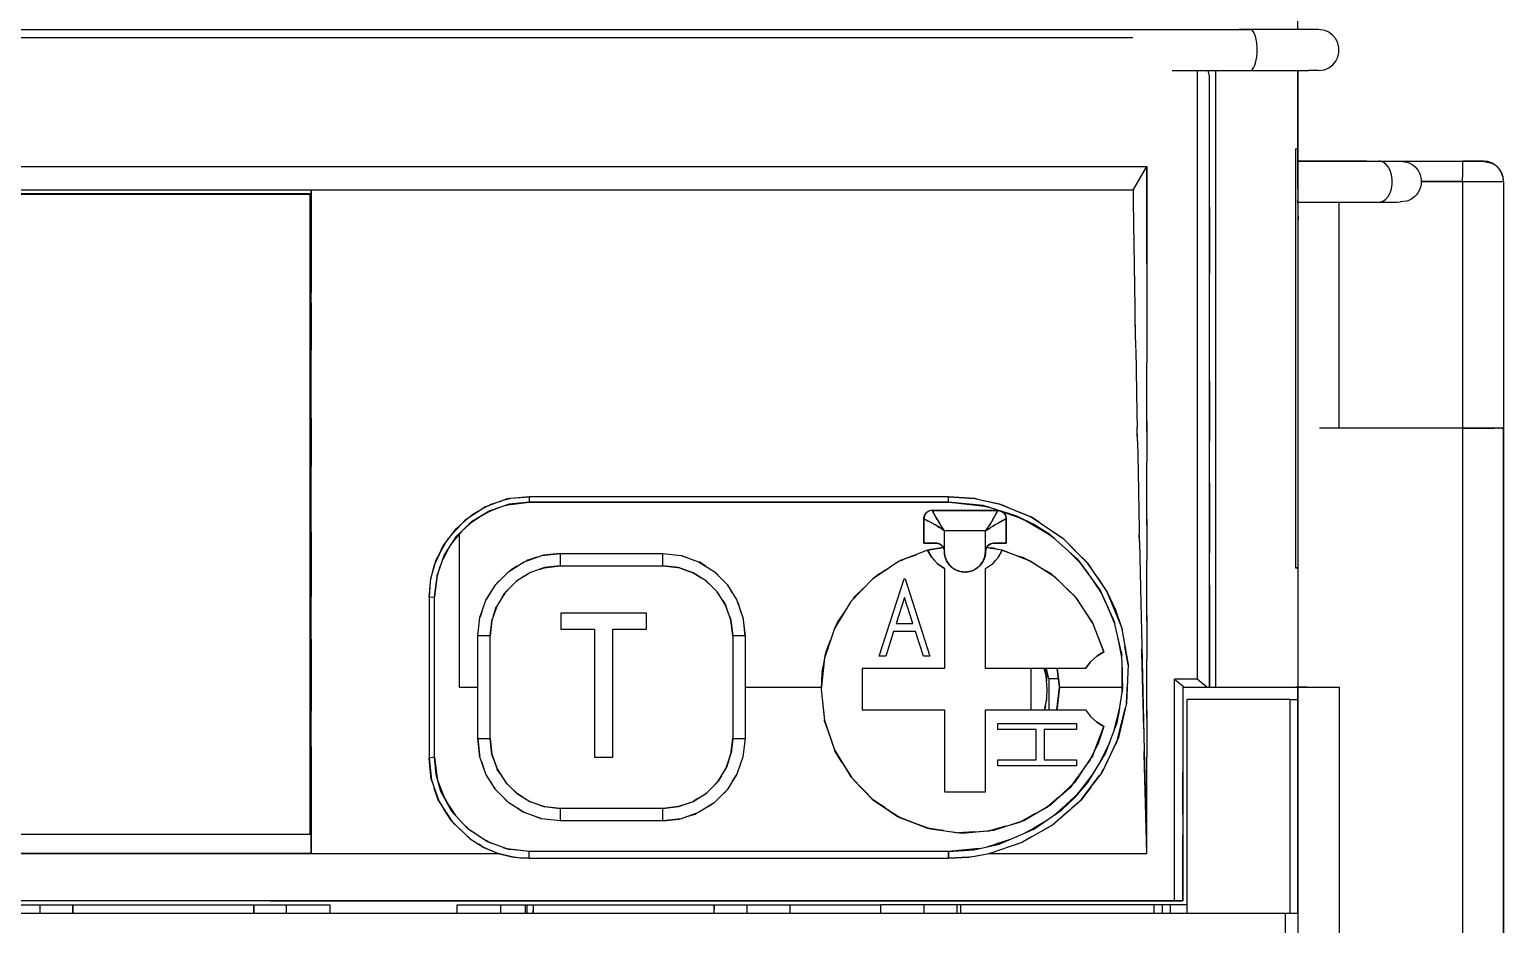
# Model space of a CAD drawing. Header units: millimetres. Extents: x 0 to 56.5, y 0 to 81.
# Drawn here: x 20.64 to 56.5, y 31.93 to 53.7 of the extents above; entities that cross this region are included whole.
import ezdxf

# ---------------------------------------------------------------- set-up
doc = ezdxf.new("R2010")
doc.units = ezdxf.units.MM

# ---------------------------------------------------------------- blocks, each defined once
blk = doc.blocks.new('CHINT_0cca9e6cfbf25816a24cd09b1f555f82_FACE_0')
at = {"color": 141, "linetype": 'Continuous', "true_color": 0x40d9ff}
for p, q in [((51.496, 53.7), (51.496, 58.1)), ((8.946, 53.508), (47.476, 53.508)), ((51.996, 52.7), (51.932, 52.707)), ((49.346, 52.562), (49.31, 52.7)), ((51.433, 50.8), (51.433, 50.8)), ((51.433, 50.8), (51.433, 40.6)), ((51.433, 50.8), (51.433, 50.8)), ((51.496, 50.8), (51.496, 40.6)), ((47.496, 49.807), (47.821, 50.367)), ((47.821, 47.989), (47.821, 50.367)), ((51.496, 50.5), (54.796, 50.5)), ((53.47, 50.5), (53.467, 50.5)), ((53.99, 50.5), (55.496, 50.5)), ((54.796, 50.5), (54.796, 50.5)), ((56.107, 50.487), (56.104, 50.488)), ((56.108, 50.487), (56.107, 50.487)), ((56.107, 50.487), (56.213, 50.45)), ((56.191, 50.457), (56.204, 50.452)), ((56.213, 50.45), (56.198, 50.456)), ((55.496, 50), (54.496, 50)), ((54.746, 50), (54.746, 50)), ((54.796, 50), (54.796, 50)), ((56.496, 50), (56.496, 44)), ((27.846, 49.8), (27.846, 49.8)), ((27.896, 49.8), (27.896, 49.8)), ((47.496, 49.807), (47.496, 49.807)), ((51.496, 49.605), (51.496, 49.559)), ((51.496, 49.476), (51.496, 49.559)), ((51.496, 49.559), (51.496, 49.559)), ((51.496, 49.5), (51.496, 49.195)), ((51.496, 49.5), (51.496, 49.196)), ((52.496, 44), (52.496, 49.5)), ((53.979, 49.506), (53.981, 49.506)), ((51.496, 49.004), (51.496, 37.7)), ((51.496, 47.688), (51.496, 47.688)), ((52.496, 47.688), (52.496, 47.688)), ((47.548, 46.166), (47.538, 46.789)), ((51.496, 46.9), (51.496, 46.9)), ((52.496, 46.9), (52.496, 46.9)), ((47.591, 43.762), (47.587, 43.979)), ((51.496, 44), (51.496, 44)), ((56.496, 44), (56.496, 44)), ((56.496, 44), (56.496, 39.668)), ((56.496, 44), (56.496, 23.8)), ((56.496, 23.8), (56.496, 44)), ((32.796, 42.334), (32.794, 42.334)), ((42.996, 42.334), (42.996, 42.334)), ((31.797, 42.112), (31.615, 42.011)), ((31.633, 41.867), (31.837, 41.978)), ((32.121, 42.085), (31.784, 41.958)), ((32.119, 42.085), (31.784, 41.958)), ((31.847, 41.983), (31.898, 42.011)), ((32.298, 42.284), (32.134, 42.234)), ((32.187, 42.107), (32.298, 42.14)), ((32.299, 42.14), (32.334, 42.15)), ((42.596, 42), (42.605, 41.988)), ((42.596, 42), (42.596, 42)), ((42.596, 42), (44.196, 42)), ((44.196, 42), (42.596, 42)), ((43.021, 42.197), (43.875, 42.104)), ((43.673, 42.278), (43.633, 42.287)), ((43.901, 42.096), (43.747, 42.125)), ((43.979, 42.072), (43.754, 42.124)), ((44.167, 42.014), (44.741, 41.821)), ((44.196, 42), (44.196, 42)), ((44.196, 42), (44.221, 41.997)), ((44.215, 41.999), (44.196, 42)), ((44.451, 42.068), (44.243, 42.152)), ((44.829, 41.777), (44.293, 41.975)), ((31.151, 41.668), (30.914, 41.412)), ((31.203, 41.538), (31.369, 41.689)), ((31.582, 41.836), (31.331, 41.662)), ((31.584, 41.837), (31.333, 41.665)), ((31.383, 41.701), (31.431, 41.745)), ((42.396, 41.8), (42.396, 41.8)), ((42.621, 41.677), (42.655, 41.657)), ((44.073, 41.775), (44.053, 41.741)), ((44.396, 41.8), (44.384, 41.791)), ((44.396, 41.8), (44.396, 41.8)), ((44.989, 41.699), (44.463, 41.922)), ((44.843, 41.77), (45.473, 41.401)), ((45.515, 41.363), (44.943, 41.721)), ((45.199, 41.712), (45.007, 41.84)), ((45.571, 41.314), (45.046, 41.671)), ((30.859, 41.112), (30.984, 41.296)), ((31.159, 41.495), (30.96, 41.269)), ((31.161, 41.497), (30.963, 41.275)), ((30.991, 41.308), (31.041, 41.38)), ((43.896, 41.5), (43.897, 41.502)), ((46.08, 41.019), (45.783, 41.319)), ((47.64, 41.269), (47.637, 41.393)), ((30.606, 40.926), (30.516, 40.735)), ((30.829, 41.066), (30.691, 40.8)), ((30.833, 41.072), (30.694, 40.807)), ((30.706, 40.831), (30.745, 40.934)), ((33.546, 40.95), (36.046, 40.95)), ((42.489, 41.03), (42.87, 41.098)), ((42.768, 41.187), (42.742, 41.194)), ((42.776, 41.183), (42.745, 41.193)), ((42.799, 41.171), (42.783, 41.179)), ((42.812, 41.162), (42.789, 41.176)), ((42.829, 41.15), (42.813, 41.161)), ((42.849, 41.129), (42.824, 41.154)), ((42.847, 41.131), (42.839, 41.14)), ((42.874, 41.091), (42.863, 41.107)), ((42.875, 41.09), (42.867, 41.102)), ((42.891, 41.046), (42.885, 41.062)), ((42.891, 41.047), (42.886, 41.061)), ((42.896, 41.2), (42.896, 41.2)), ((43.839, 40.768), (43.882, 40.88)), ((43.882, 40.88), (43.878, 40.871)), ((43.882, 40.88), (43.896, 41)), ((43.882, 40.882), (43.882, 40.88)), ((43.896, 41.2), (43.896, 41.2)), ((43.901, 41.044), (43.896, 41)), ((43.898, 41.023), (43.897, 41.022)), ((43.903, 41.049), (43.901, 41.041)), ((43.915, 41.084), (43.903, 41.05)), ((43.92, 41.092), (43.912, 41.077)), ((43.937, 41.12), (43.921, 41.095)), ((43.947, 41.132), (43.929, 41.108)), ((43.97, 41.154), (43.943, 41.128)), ((43.954, 41.14), (43.948, 41.134)), ((44.003, 41.176), (43.967, 41.153)), ((44.004, 41.177), (43.98, 41.162)), ((44.05, 41.195), (44.014, 41.182)), ((44.295, 41.015), (44.295, 41.015)), ((44.297, 41.019), (44.297, 41.019)), ((46.208, 40.717), (45.958, 40.97)), ((46.165, 40.777), (45.966, 40.963)), ((30.592, 40.522), (30.551, 40.375)), ((30.618, 40.595), (30.703, 40.823)), ((33.067, 40.572), (32.802, 40.478)), ((36.537, 40.568), (36.414, 40.609)), ((42.662, 40.779), (42.593, 40.855)), ((42.896, 40.584), (42.731, 40.704)), ((42.954, 40.768), (42.952, 40.771)), ((42.954, 40.768), (43.022, 40.668)), ((43.007, 40.69), (42.954, 40.768)), ((43.022, 40.668), (43.021, 40.67)), ((43.022, 40.668), (43.112, 40.589)), ((43.04, 40.653), (43.022, 40.668)), ((43.112, 40.589), (43.108, 40.592)), ((43.112, 40.589), (43.219, 40.532)), ((43.131, 40.579), (43.112, 40.589)), ((43.219, 40.532), (43.206, 40.539)), ((43.219, 40.532), (43.336, 40.504)), ((43.243, 40.527), (43.219, 40.532)), ((43.456, 40.504), (43.574, 40.532)), ((43.574, 40.532), (43.573, 40.532)), ((43.574, 40.532), (43.68, 40.589)), ((43.578, 40.535), (43.574, 40.532)), ((43.68, 40.589), (43.672, 40.584)), ((43.68, 40.589), (43.77, 40.668)), ((43.699, 40.605), (43.68, 40.589)), ((43.77, 40.668), (43.756, 40.656)), ((43.77, 40.668), (43.839, 40.768)), ((43.784, 40.689), (43.77, 40.668)), ((43.839, 40.768), (43.823, 40.745)), ((43.844, 40.782), (43.839, 40.768)), ((44.131, 40.779), (44.062, 40.704)), ((46.127, 40.821), (46.142, 40.8)), ((46.147, 40.793), (46.395, 40.461)), ((46.6, 40.39), (46.384, 40.71)), ((51.433, 40.6), (51.433, 40.6)), ((51.433, 40.6), (51.433, 40.6)), ((51.433, 40.6), (51.468, 40.6)), ((30.432, 40.448), (30.399, 40.319)), ((30.59, 40.516), (30.551, 40.373)), ((30.555, 40.39), (30.56, 40.432)), ((32.676, 40.399), (32.478, 40.271)), ((36.95, 40.377), (36.764, 40.489)), ((37.253, 40.132), (37.092, 40.288)), ((43.336, 40.504), (43.314, 40.509)), ((43.336, 40.504), (43.456, 40.504)), ((43.354, 40.504), (43.336, 40.504)), ((43.456, 40.504), (43.43, 40.504)), ((43.466, 40.506), (43.456, 40.504)), ((46.697, 40.032), (46.448, 40.388)), ((46.711, 40.001), (46.532, 40.271)), ((32.119, 39.853), (32.008, 39.668)), ((32.364, 40.157), (32.208, 39.996)), ((37.495, 39.82), (37.367, 40.018)), ((46.671, 40.081), (46.684, 40.052)), ((46.686, 40.047), (46.826, 39.745)), ((31.928, 39.441), (31.888, 39.318)), ((37.668, 39.429), (37.574, 39.694)), ((47.032, 39.27), (46.865, 39.659)), ((47.039, 39.239), (46.884, 39.617)), ((55.496, 39.668), (55.496, 39.668)), ((56.496, 39.668), (56.496, 39.668)), ((56.496, 39.668), (56.496, 22.919)), ((56.496, 39.668), (56.496, 39.659)), ((47.016, 39.324), (47.031, 39.274)), ((47.031, 39.272), (47.033, 39.265)), ((47.206, 39.153), (47.201, 39.167)), ((31.546, 36.45), (31.546, 38.95)), ((38.046, 38.95), (38.046, 36.45)), ((47.211, 38.462), (47.124, 38.875)), ((47.213, 38.429), (47.132, 38.84)), ((30.365, 38.583), (30.365, 38.583)), ((46.601, 38.453), (46.601, 38.453)), ((47.195, 38.568), (47.211, 38.475)), ((47.364, 38.243), (47.287, 38.691)), ((47.333, 38.422), (47.334, 38.422)), ((55.496, 38.5), (55.496, 38.5)), ((55.496, 38.5), (55.496, 38.5)), ((44.996, 38.15), (44.996, 37.15)), ((45.327, 38.15), (45.345, 38.084)), ((45.332, 38.122), (45.347, 38.067)), ((45.333, 38.118), (45.347, 38.067)), ((45.342, 38.112), (45.336, 38.129)), ((45.344, 38.076), (45.342, 38.093)), ((45.37, 38.15), (45.431, 37.9)), ((45.696, 37.7), (45.642, 38.15)), ((46.45, 38.315), (46.45, 38.315)), ((47.217, 37.553), (47.223, 38.102)), ((47.221, 38.188), (47.223, 37.586)), ((49.046, 38.2), (49.046, 38.2)), ((38.046, 37.7), (39.899, 37.7)), ((39.896, 37.65), (39.982, 36.881)), ((45.446, 37.15), (45.446, 37.9)), ((47.221, 37.579), (47.235, 37.751)), ((47.327, 37.305), (47.346, 37.787)), ((47.719, 37.7), (47.719, 37.7)), ((48.496, 37.898), (48.496, 37.898)), ((48.696, 37.728), (48.696, 37.728)), ((48.696, 37.7), (51.496, 37.7)), ((51.496, 32.2), (51.496, 37.7)), ((51.496, 37.7), (51.521, 37.7)), ((51.547, 37.7), (51.598, 37.7)), ((51.625, 37.7), (51.72, 37.7)), ((51.79, 37.7), (51.884, 37.7)), ((51.964, 37.7), (52.081, 37.7)), ((52.216, 37.7), (52.281, 37.7)), ((51.296, 37.4), (51.296, 32.2)), ((30.365, 37.277), (30.365, 37.277)), ((45.341, 37.185), (45.328, 37.15)), ((45.333, 37.163), (45.336, 37.175)), ((45.338, 37.183), (45.342, 37.194)), ((45.625, 37.15), (45.64, 37.192)), ((46.45, 36.984), (46.45, 36.984)), ((47.022, 36.642), (47.149, 37.136)), ((47.043, 36.698), (47.16, 37.204)), ((47.137, 37.085), (47.074, 36.779)), ((47.105, 36.431), (47.303, 37.207)), ((47.158, 37.189), (47.138, 37.092)), ((39.982, 36.881), (39.981, 36.888)), ((39.982, 36.881), (40.234, 36.15)), ((40.066, 36.638), (39.982, 36.881)), ((46.495, 36.022), (46.776, 36.742)), ((46.601, 36.846), (46.601, 36.846)), ((46.66, 35.834), (46.893, 36.293)), ((46.695, 35.89), (46.917, 36.356)), ((46.857, 36.22), (46.768, 36.009)), ((46.93, 36.394), (46.864, 36.235)), ((55.496, 36.235), (55.496, 36.235)), ((30.496, 36), (30.558, 35.487)), ((31.924, 35.971), (32.019, 35.706)), ((37.664, 35.959), (37.705, 36.082)), ((40.234, 36.15), (40.23, 36.162)), ((40.234, 36.15), (40.641, 35.492)), ((40.388, 35.9), (40.234, 36.15)), ((46.061, 35.381), (46.495, 36.022)), ((46.495, 36.022), (46.466, 35.98)), ((46.523, 36.094), (46.495, 36.022)), ((48.496, 36.081), (48.496, 36.081)), ((30.598, 35.359), (30.556, 35.504)), ((32.098, 35.58), (32.226, 35.382)), ((37.474, 35.547), (37.585, 35.732)), ((40.641, 35.492), (40.631, 35.508)), ((46.057, 35.005), (46.463, 35.513)), ((46.229, 35.629), (46.061, 35.381)), ((46.141, 35.097), (46.492, 35.559)), ((46.727, 35.628), (46.77, 35.716)), ((30.417, 35.448), (30.476, 35.277)), ((30.585, 35.393), (30.717, 35.041)), ((30.586, 35.39), (30.721, 35.034)), ((32.339, 35.268), (32.5, 35.112)), ((37.228, 35.243), (37.384, 35.404)), ((40.641, 35.492), (41.182, 34.939)), ((40.858, 35.27), (40.641, 35.492)), ((45.498, 34.851), (46.061, 35.381)), ((46.061, 35.381), (46.011, 35.334)), ((46.412, 35.43), (46.295, 35.279)), ((30.603, 34.921), (30.721, 34.735)), ((30.835, 34.823), (30.994, 34.589)), ((30.838, 34.817), (31.003, 34.579)), ((32.643, 35.023), (32.828, 34.911)), ((33.055, 34.832), (33.179, 34.791)), ((36.525, 34.828), (36.79, 34.922)), ((36.916, 35.001), (37.115, 35.129)), ((41.182, 34.939), (41.164, 34.957)), ((41.182, 34.939), (41.832, 34.519)), ((41.448, 34.768), (41.182, 34.939)), ((44.831, 34.458), (45.498, 34.851)), ((45.498, 34.851), (45.443, 34.819)), ((45.718, 35.058), (45.498, 34.851)), ((45.568, 34.588), (46.102, 35.052)), ((45.581, 34.597), (45.996, 34.947)), ((46.172, 35.134), (45.73, 34.722)), ((45.995, 34.76), (46.229, 34.966)), ((30.92, 34.432), (31.099, 34.257)), ((36.046, 34.45), (33.546, 34.45)), ((41.832, 34.519), (41.805, 34.536)), ((41.832, 34.519), (42.558, 34.252)), ((42.13, 34.409), (41.832, 34.519)), ((44.095, 34.22), (44.831, 34.458)), ((44.831, 34.458), (44.777, 34.44)), ((45.096, 34.614), (44.831, 34.458)), ((45.7, 34.694), (45.636, 34.635)), ((27.496, 34.114), (10.496, 34.114)), ((31.195, 34.369), (31.372, 34.208)), ((31.203, 34.361), (31.386, 34.199)), ((42.558, 34.252), (42.522, 34.265)), ((42.558, 34.252), (43.325, 34.151)), ((42.872, 34.21), (42.558, 34.252)), ((43.325, 34.151), (43.281, 34.157)), ((43.325, 34.151), (44.095, 34.22)), ((43.638, 34.179), (43.325, 34.151)), ((44.095, 34.22), (44.045, 34.216)), ((44.391, 34.316), (44.095, 34.22)), ((44.844, 34.145), (45.241, 34.36)), ((44.846, 34.146), (45.251, 34.367)), ((45.021, 34.238), (44.912, 34.174)), ((45.321, 34.416), (45.071, 34.268)), ((45.272, 34.205), (45.532, 34.354)), ((48.496, 34.28), (48.496, 34.28)), ((31.349, 34.02), (31.551, 33.889)), ((31.639, 34.03), (31.846, 33.917)), ((31.649, 34.023), (31.87, 33.908)), ((31.685, 33.804), (32.022, 33.658)), ((31.912, 33.892), (31.76, 33.949)), ((32.166, 33.799), (32.317, 33.755)), ((32.18, 33.794), (32.325, 33.754)), ((42.996, 33.7), (43.729, 33.771)), ((43.954, 33.822), (44.39, 33.952)), ((43.958, 33.823), (44.399, 33.955)), ((43.984, 33.65), (44.292, 33.756)), ((44.472, 33.987), (44.135, 33.876)), ((44.609, 33.866), (44.784, 33.926)), ((27.496, 33.65), (27.496, 33.65)), ((27.496, 33.65), (27.496, 33.65)), ((27.896, 33.65), (27.896, 33.65)), ((32.041, 33.65), (32.041, 33.65)), ((32.041, 33.65), (32.041, 33.65)), ((32.796, 33.538), (32.796, 33.7)), ((42.996, 33.7), (42.996, 33.7)), ((43.488, 33.566), (43.555, 33.578)), ((43.983, 33.65), (43.979, 33.65)), ((48.496, 32.5), (8.946, 32.5)), ((22.496, 32.5), (15.496, 32.5)), ((20.896, 32.4), (20.896, 32.2)), ((22.496, 32.5), (22.496, 32.5)), ((26.896, 32.2), (26.896, 32.4)), ((32.096, 32.4), (32.096, 32.2)), ((32.696, 32.4), (32.696, 32.2)), ((32.746, 32.2), (32.746, 32.4)), ((38.096, 32.2), (38.096, 32.4)), ((41.346, 32.2), (41.346, 32.4)), ((48.796, 32.4), (41.346, 32.4)), ((42.396, 32.4), (42.396, 32.2)), ((43.296, 32.2), (43.296, 32.4)), ((47.996, 32.2), (47.996, 32.4)), ((48.196, 32.4), (48.196, 32.2)), ((48.396, 32.2), (48.396, 32.4)), ((7.796, 32.2), (51.196, 32.2)), ((51.196, 23.534), (51.196, 32.2)), ((51.196, 32.2), (51.496, 32.2)), ((51.496, 32.2), (51.496, 23.574))]:
    blk.add_line(p, q, dxfattribs=at)
for points in [[(8.665, 53.7), (50.067, 53.7), (50.066, 53.7)], [(47.675, 53.7), (47.697, 53.7), (48.138, 53.7), (48.65, 53.7), (49.206, 53.7), (49.778, 53.7), (50.335, 53.7)], [(51.076, 53.7), (50.814, 53.7), (50.471, 53.7), (50.066, 53.7)], [(51.996, 52.7), (52.139, 52.721), (52.244, 52.766), (52.341, 52.838), (52.415, 52.927), (52.464, 53.024), (52.492, 53.136), (52.493, 53.258), (52.469, 53.363), (52.415, 53.474), (52.347, 53.556), (52.247, 53.633), (52.152, 53.675), (51.996, 53.7), (51.938, 53.7), (51.753, 53.7), (51.45, 53.7), (51.045, 53.7), (50.706, 53.7), (50.335, 53.7)], [(50.335, 52.7), (50.359, 52.705), (50.383, 52.721), (50.418, 52.766), (50.449, 52.834), (50.474, 52.922), (50.492, 53.024), (50.501, 53.136), (50.502, 53.251), (50.493, 53.363), (50.477, 53.467), (50.452, 53.556), (50.422, 53.627), (50.387, 53.675), (50.349, 53.698), (50.335, 53.7)], [(51.296, 53.7), (51.296, 53.7), (51.255, 53.7), (51.135, 53.7), (50.94, 53.7), (50.68, 53.7), (50.366, 53.7), (50.366, 53.7)], [(51.753, 52.7), (51.939, 52.708), (51.996, 52.7)], [(48.438, 52.7), (48.65, 52.7), (49.206, 52.7), (49.778, 52.7), (50.335, 52.7)], [(48.696, 37.7), (49.28, 37.7), (49.346, 37.7), (49.496, 37.7), (49.496, 52.7)], [(49.046, 52.7), (49.046, 50.958), (49.046, 48.371), (49.046, 45.759), (49.046, 43.135), (49.046, 40.51), (49.046, 37.898), (49.046, 37.898)], [(49.346, 50.174), (49.346, 50.227), (49.346, 52.562), (49.346, 52.562)], [(49.346, 37.7), (49.346, 40.181), (49.346, 42.675), (49.346, 45.171), (49.346, 47.658), (49.346, 50.125), (49.346, 52.562)], [(50.335, 52.7), (50.706, 52.7), (51.045, 52.7), (51.45, 52.7), (51.753, 52.7)], [(51.468, 50.8), (51.496, 50.8), (51.496, 52.7)], [(51.496, 52.7), (51.496, 50.8), (51.489, 50.8)], [(51.496, 52.287), (51.496, 52.7), (51.496, 37.7)], [(51.496, 51.098), (51.496, 51.617), (51.496, 52.321), (51.496, 52.545), (51.496, 52.7)], [(51.496, 52.477), (51.496, 52.034), (51.496, 51.975)], [(51.996, 52.7), (51.923, 52.7), (51.753, 52.7)], [(51.496, 51.569), (51.496, 50.967), (51.496, 50.5)], [(51.496, 51.402), (51.496, 51.153), (51.496, 50.892)], [(51.496, 50.5), (51.496, 50.967), (51.496, 50.967)], [(51.433, 50.8), (51.468, 50.8), (51.489, 50.8)], [(51.489, 50.8), (51.496, 50.8), (51.468, 50.8)], [(51.482, 50.8), (51.48, 50.8), (51.475, 50.8)], [(51.496, 49.825), (51.496, 50.088), (51.496, 50.208), (51.496, 50.785), (51.496, 50.905)], [(10.496, 49.8), (10.496, 49.807), (10.171, 50.367), (47.821, 50.367)], [(47.821, 50.367), (47.821, 50.367), (47.821, 47.989), (47.821, 46.028)], [(53.168, 50.5), (52.83, 50.5), (52.474, 50.5), (52.119, 50.5), (51.785, 50.5), (51.496, 50.5)], [(51.496, 50.492), (51.496, 50.389), (51.496, 50.324)], [(52.835, 50.5), (53.168, 50.5), (53.467, 50.5)], [(53.467, 50.5), (53.624, 50.5), (53.756, 50.5), (53.913, 50.5), (53.99, 50.5), (54.152, 50.475), (54.203, 50.455), (54.256, 50.427), (54.288, 50.406), (54.347, 50.356), (54.39, 50.308), (54.419, 50.267), (54.451, 50.208), (54.469, 50.163), (54.487, 50.097), (54.494, 50.051), (54.496, 50.005), (54.492, 49.936), (54.478, 49.866), (54.464, 49.824), (54.445, 49.779), (54.412, 49.722), (54.381, 49.681), (54.337, 49.634), (54.276, 49.586), (54.244, 49.566), (54.168, 49.531), (54.139, 49.521), (53.981, 49.506)], [(53.467, 49.5), (53.514, 49.505), (53.559, 49.521), (53.628, 49.566), (53.688, 49.634), (53.736, 49.722), (53.77, 49.824), (53.788, 49.936), (53.789, 50.051), (53.773, 50.163), (53.741, 50.267), (53.694, 50.356), (53.635, 50.427), (53.568, 50.475), (53.495, 50.498), (53.467, 50.5)], [(54.746, 50.5), (54.746, 50.5), (54.796, 50.5)], [(54.796, 50.5), (55.996, 50.5), (55.984, 50.5), (56.213, 50.45)], [(55.496, 50.5), (55.496, 50.487), (55.496, 50.45), (55.496, 50.391), (55.496, 50.312), (55.496, 50.217), (55.496, 50.111)], [(55.984, 50.5), (55.947, 50.5), (55.887, 50.5), (55.808, 50.5), (55.713, 50.5), (55.607, 50.5), (55.496, 50.5)], [(55.496, 50.5), (55.547, 50.5), (55.597, 50.5), (55.603, 50.5)], [(55.623, 50.5), (55.68, 50.5), (55.699, 50.5)], [(55.731, 50.5), (55.758, 50.5), (55.788, 50.5)], [(55.817, 50.5), (55.83, 50.5), (55.877, 50.5), (55.881, 50.5)], [(55.925, 50.5), (55.942, 50.5), (55.944, 50.5)], [(55.969, 50.5), (55.983, 50.5), (55.983, 50.5)], [(56.107, 50.487), (55.996, 50.5), (55.984, 50.5)], [(55.996, 50.5), (56.047, 50.498), (56.096, 50.49), (56.105, 50.488)], [(56.207, 50.452), (56.111, 50.487), (55.996, 50.5)], [(56.01, 50.498), (55.996, 50.5), (56.107, 50.487)], [(56.007, 50.499), (56.094, 50.49), (56.101, 50.488)], [(56.108, 50.487), (56.107, 50.487), (56.104, 50.488)], [(56.199, 50.456), (56.213, 50.451), (56.107, 50.487)], [(56.129, 50.481), (56.178, 50.466), (56.204, 50.453)], [(56.14, 50.476), (56.188, 50.462), (56.202, 50.454)], [(56.496, 50), (56.484, 50.111), (56.447, 50.217), (56.387, 50.312), (56.308, 50.391), (56.213, 50.45)], [(56.242, 50.432), (56.22, 50.447), (56.217, 50.448)], [(56.257, 50.423), (56.224, 50.445), (56.219, 50.447)], [(56.233, 50.438), (56.258, 50.426), (56.287, 50.404)], [(56.275, 50.413), (56.29, 50.405), (56.298, 50.397)], [(56.378, 50.321), (56.368, 50.334), (56.32, 50.381), (56.314, 50.385)], [(56.346, 50.353), (56.321, 50.38), (56.314, 50.384)], [(56.326, 50.375), (56.33, 50.372), (56.349, 50.353)], [(56.372, 50.33), (56.377, 50.323), (56.381, 50.318)], [(56.372, 50.329), (56.376, 50.325), (56.381, 50.318)], [(56.409, 50.279), (56.401, 50.294), (56.393, 50.302)], [(56.435, 50.235), (56.422, 50.262), (56.4, 50.291)], [(56.432, 50.241), (56.441, 50.228), (56.443, 50.222)], [(56.434, 50.237), (56.443, 50.223), (56.444, 50.221)], [(56.474, 50.139), (56.458, 50.192), (56.451, 50.203)], [(56.479, 50.124), (56.462, 50.182), (56.452, 50.202)], [(51.496, 49.93), (51.496, 49.779), (51.496, 49.746)], [(54.496, 50), (55.496, 50), (55.496, 50.111), (55.496, 50.111)], [(55.496, 50), (55.719, 50), (55.93, 50), (56.12, 50), (56.278, 50), (56.397, 50), (56.471, 50), (56.496, 50)], [(55.496, 50), (55.496, 44), (55.496, 44), (55.496, 23.8)], [(56.477, 50.132), (56.483, 50.115), (56.483, 50.112)], [(56.496, 50), (56.494, 50.051), (56.486, 50.1), (56.484, 50.108)], [(56.496, 50.004), (56.486, 50.098), (56.484, 50.105)], [(56.496, 50), (56.496, 44), (56.496, 44)], [(10.496, 49.8), (27.496, 49.8), (47.496, 49.8)], [(27.471, 49.687), (27.471, 49.703), (10.521, 49.703), (10.521, 49.687)], [(27.471, 49.687), (27.471, 49.687), (10.521, 49.687), (10.521, 49.687)], [(27.471, 49.687), (27.471, 47.934), (27.471, 47.314)], [(27.471, 36.176), (27.471, 36.061), (27.471, 34.114), (27.471, 36.28), (27.471, 38.947), (27.471, 41.634), (27.471, 44.329), (27.471, 47.018), (27.471, 49.687)], [(27.496, 33.65), (27.496, 36.321), (27.496, 39.016), (27.496, 41.724), (27.496, 44.433), (27.496, 47.129), (27.496, 49.8), (27.496, 49.8)], [(27.496, 49.8), (27.496, 48.347), (27.496, 47.301)], [(47.537, 46.818), (47.535, 46.936), (47.496, 49.504), (47.496, 49.605), (47.496, 49.706), (47.496, 49.807)], [(47.497, 49.456), (47.496, 49.503), (47.496, 49.504), (47.496, 49.503), (47.496, 49.505)], [(51.496, 49.5), (51.785, 49.5), (52.119, 49.5), (52.474, 49.5), (52.83, 49.5), (53.168, 49.5), (53.467, 49.5)], [(53.467, 49.5), (53.624, 49.5), (53.756, 49.5), (53.913, 49.5), (53.989, 49.507), (53.981, 49.506)], [(49.346, 49.377), (49.346, 47.865), (49.346, 47.767)], [(51.496, 49.406), (51.496, 49.353), (51.496, 49.348)], [(51.496, 49.289), (51.496, 49.274), (51.496, 49.26)], [(51.496, 49.196), (51.502, 49.132), (51.497, 49.005), (51.496, 49.004)], [(51.496, 49.004), (51.496, 37.7), (51.496, 37.7)], [(27.496, 47.048), (27.496, 46.887), (27.496, 45.9)], [(27.471, 46.735), (27.471, 46.171), (27.471, 45.276)], [(47.552, 45.944), (47.539, 46.713), (47.537, 46.816)], [(47.821, 46.635), (47.821, 45.592), (47.821, 45.592)], [(47.552, 45.93), (47.58, 44.346), (47.586, 44.027)], [(47.821, 43.916), (47.821, 45.592), (47.821, 45.592)], [(49.346, 45.149), (49.346, 45.129), (49.346, 43.681)], [(27.496, 44.247), (27.496, 44.072), (27.496, 43.064)], [(47.821, 44.156), (47.821, 43.185), (47.821, 43.185)], [(27.471, 43.874), (27.471, 43.431), (27.471, 42.403)], [(47.592, 43.69), (47.588, 43.899), (47.586, 44.024)], [(56.496, 44), (55.496, 44), (52.02, 44)], [(55.496, 44), (55.719, 44), (55.719, 44), (55.93, 44), (56.12, 44)], [(55.496, 44), (55.701, 44), (55.712, 44)], [(55.776, 44), (55.898, 44), (55.912, 44)], [(56.028, 44), (56.099, 44), (56.109, 44)], [(56.12, 44), (56.12, 44), (56.278, 44), (56.278, 44)], [(56.202, 44), (56.267, 44), (56.272, 44)], [(56.471, 44), (56.397, 44), (56.278, 44)], [(56.365, 44), (56.393, 44), (56.394, 44)], [(56.446, 44), (56.471, 44), (56.471, 44)], [(56.496, 44), (56.471, 44), (56.496, 44)], [(47.592, 43.686), (47.606, 42.934), (47.634, 41.521), (47.637, 41.411)], [(47.821, 41.635), (47.821, 43.185), (47.821, 43.185)], [(32.796, 42.334), (32.796, 42.2), (32.308, 42.148), (31.84, 41.992), (31.391, 41.721), (31.016, 41.356), (30.732, 40.915), (30.556, 40.422), (30.496, 39.9)], [(32.796, 42.334), (32.796, 42.334), (32.262, 42.281), (31.731, 42.089), (31.235, 41.759), (31.158, 41.675)], [(32.299, 42.284), (32.343, 42.297), (32.794, 42.334)], [(43.63, 42.288), (43.629, 42.288), (42.996, 42.334), (32.796, 42.334)], [(32.796, 42.334), (32.796, 42.2), (42.996, 42.2)], [(42.996, 33.7), (43.615, 33.745), (44.229, 33.883), (45.071, 34.242), (45.752, 34.715), (46.085, 35.032), (46.383, 35.382), (46.816, 36.086), (47.105, 36.863), (47.238, 37.678), (47.21, 38.504), (47.023, 39.309), (46.682, 40.065), (46.143, 40.806), (45.458, 41.414), (45.069, 41.66), (44.656, 41.862), (43.838, 42.116), (42.996, 42.2), (42.996, 42.334), (43.634, 42.287), (44.246, 42.153), (45.01, 41.84), (45.787, 41.316), (46.389, 40.705), (46.862, 39.997), (47.059, 39.578), (47.199, 39.173)], [(49.346, 42.661), (49.346, 42.648), (49.346, 40.965)], [(31.322, 41.817), (31.426, 41.906), (31.614, 42.011)], [(31.799, 42.113), (31.874, 42.155), (32.131, 42.233)], [(42.996, 42.2), (32.796, 42.2), (32.277, 42.137)], [(32.277, 42.138), (32.796, 42.2), (32.795, 42.2)], [(42.596, 42), (42.596, 42), (42.576, 41.999), (42.554, 41.996), (42.514, 41.982), (42.476, 41.96), (42.444, 41.93), (42.419, 41.893), (42.402, 41.849), (42.396, 41.8), (42.405, 41.792), (42.408, 41.79)], [(42.446, 41.931), (42.447, 41.933), (42.467, 41.952), (42.471, 41.955)], [(42.474, 41.958), (42.472, 41.956), (42.458, 41.943)], [(42.512, 41.981), (42.509, 41.98), (42.494, 41.971)], [(42.496, 41.972), (42.507, 41.979), (42.51, 41.98)], [(42.536, 41.99), (42.55, 41.995), (42.553, 41.995)], [(42.553, 41.995), (42.552, 41.995), (42.539, 41.99)], [(42.596, 42), (42.599, 41.997), (42.604, 41.989), (42.605, 41.988)], [(42.611, 41.978), (42.605, 41.987), (42.605, 41.988)], [(42.61, 41.978), (42.622, 41.957), (42.626, 41.95)], [(42.636, 41.932), (42.626, 41.95), (42.613, 41.973)], [(43.856, 42.238), (44.234, 42.156), (44.239, 42.154)], [(44.103, 41.828), (44.134, 41.887), (44.165, 41.949), (44.168, 41.955)], [(44.168, 41.953), (44.149, 41.916), (44.138, 41.894)], [(44.187, 41.988), (44.173, 41.964), (44.168, 41.955)], [(44.182, 41.979), (44.186, 41.987), (44.187, 41.988)], [(44.223, 41.997), (44.196, 42), (44.188, 41.991), (44.187, 41.988)], [(44.292, 41.975), (44.326, 41.952), (44.356, 41.92), (44.379, 41.882), (44.392, 41.842), (44.395, 41.821), (44.396, 41.8), (44.396, 41.8)], [(44.294, 41.974), (44.301, 41.97), (44.318, 41.958)], [(44.323, 41.954), (44.321, 41.956), (44.306, 41.966)], [(44.327, 41.951), (44.33, 41.949), (44.348, 41.93), (44.352, 41.925)], [(44.618, 42), (44.999, 41.846), (45.004, 41.843)], [(30.607, 40.927), (30.707, 41.14), (31.027, 41.559), (31.322, 41.816)], [(42.402, 41.847), (42.401, 41.844), (42.396, 41.8)], [(42.396, 41.8), (42.397, 41.82), (42.4, 41.84), (42.402, 41.846)], [(42.396, 41.8), (42.396, 41.2), (42.696, 41.2)], [(42.696, 41.2), (42.596, 41.2), (42.512, 41.2), (42.449, 41.2), (42.41, 41.2), (42.396, 41.2), (42.396, 41.8)], [(42.405, 41.855), (42.41, 41.873), (42.416, 41.886)], [(42.418, 41.89), (42.416, 41.887), (42.408, 41.863)], [(42.417, 41.785), (42.409, 41.79), (42.408, 41.79)], [(42.408, 41.79), (42.432, 41.777), (42.442, 41.772)], [(42.423, 41.898), (42.426, 41.904), (42.439, 41.922)], [(42.442, 41.927), (42.44, 41.925), (42.43, 41.909)], [(42.568, 41.706), (42.51, 41.738), (42.448, 41.769), (42.442, 41.772)], [(42.443, 41.772), (42.48, 41.753), (42.502, 41.741)], [(42.514, 41.735), (42.546, 41.718), (42.569, 41.706)], [(42.619, 41.678), (42.593, 41.693), (42.569, 41.706)], [(42.619, 41.678), (42.639, 41.667), (42.662, 41.653)], [(42.674, 41.861), (42.659, 41.889), (42.636, 41.932)], [(42.636, 41.932), (42.649, 41.906), (42.687, 41.837), (42.736, 41.751), (42.785, 41.67)], [(42.894, 41.501), (42.793, 41.572), (42.696, 41.634), (42.662, 41.653)], [(42.721, 41.777), (42.705, 41.805), (42.692, 41.829)], [(42.729, 41.613), (42.762, 41.593), (42.779, 41.581)], [(42.787, 41.666), (42.765, 41.703), (42.747, 41.733)], [(42.787, 41.666), (42.804, 41.639), (42.814, 41.624)], [(42.896, 41.5), (42.826, 41.605), (42.814, 41.624)], [(43.897, 41.501), (43.896, 41.5), (42.896, 41.5), (42.814, 41.623)], [(43.898, 41.502), (43.968, 41.604), (44.03, 41.701), (44.049, 41.734)], [(44.009, 41.667), (43.989, 41.635), (43.977, 41.618)], [(44.063, 41.609), (44.035, 41.592), (44.02, 41.582)], [(44.074, 41.778), (44.063, 41.757), (44.049, 41.734)], [(44.063, 41.609), (44.099, 41.632), (44.129, 41.649)], [(44.329, 41.761), (44.303, 41.747), (44.233, 41.709), (44.147, 41.66), (44.066, 41.611)], [(44.074, 41.778), (44.089, 41.803), (44.102, 41.827)], [(44.096, 41.2), (44.396, 41.2), (44.396, 41.8)], [(44.396, 41.8), (44.396, 41.2), (44.383, 41.2), (44.343, 41.2), (44.28, 41.2), (44.196, 41.2), (44.096, 41.2)], [(44.131, 41.882), (44.115, 41.85), (44.102, 41.827)], [(44.173, 41.675), (44.202, 41.692), (44.225, 41.704)], [(44.257, 41.722), (44.285, 41.737), (44.328, 41.761)], [(44.329, 41.761), (44.346, 41.77), (44.369, 41.783)], [(44.354, 41.922), (44.353, 41.925), (44.339, 41.938)], [(44.374, 41.786), (44.354, 41.774), (44.347, 41.77)], [(44.377, 41.884), (44.376, 41.887), (44.367, 41.902)], [(44.368, 41.9), (44.375, 41.89), (44.376, 41.886)], [(44.374, 41.786), (44.384, 41.791), (44.384, 41.791)], [(44.396, 41.8), (44.393, 41.797), (44.385, 41.792), (44.384, 41.791)], [(44.386, 41.86), (44.391, 41.846), (44.391, 41.843)], [(44.391, 41.843), (44.391, 41.844), (44.387, 41.858)], [(47.821, 41.783), (47.821, 40.778), (47.821, 40.778)], [(27.471, 41.319), (27.471, 40.963), (27.471, 39.751)], [(27.496, 41.48), (27.496, 41.248), (27.496, 39.908)], [(30.365, 39.892), (30.401, 40.345), (30.535, 40.799), (30.779, 41.234)], [(30.784, 41.243), (30.823, 41.314), (30.913, 41.411)], [(31.096, 41.424), (31.096, 37.7), (31.546, 37.7)], [(42.696, 41.2), (42.715, 41.199), (42.734, 41.197), (42.766, 41.187), (42.798, 41.172), (42.827, 41.151), (42.846, 41.132), (42.874, 41.092), (42.891, 41.048), (42.896, 41), (42.896, 41.5), (42.895, 41.501)], [(43.896, 41.5), (42.896, 41.5), (42.895, 41.501)], [(43.896, 41), (43.893, 40.943), (43.884, 40.888), (43.853, 40.798), (43.805, 40.712), (43.739, 40.636), (43.661, 40.576), (43.572, 40.532), (43.477, 40.507), (43.378, 40.5), (43.28, 40.514), (43.187, 40.546), (43.101, 40.596), (43.02, 40.671), (42.951, 40.772), (42.91, 40.883), (42.896, 41), (42.896, 41.5)], [(44.096, 41.2), (44.052, 41.195), (44.028, 41.188), (43.997, 41.173), (43.967, 41.153), (43.948, 41.134), (43.931, 41.112), (43.913, 41.081), (43.901, 41.043), (43.897, 41.022), (43.896, 41), (43.896, 41.5), (44.02, 41.582)], [(43.896, 41.5), (44.001, 41.571), (44.02, 41.582)], [(43.896, 41), (43.896, 41), (43.896, 41.5)], [(45.382, 41.589), (45.777, 41.324), (45.782, 41.32)], [(47.64, 41.238), (47.638, 41.354), (47.637, 41.41)], [(47.641, 41.236), (47.664, 40.108), (47.696, 38.697), (47.756, 36.162), (47.813, 33.983)], [(31.846, 38.95), (31.546, 38.95), (31.596, 39.395), (31.744, 39.818), (31.983, 40.197), (32.299, 40.514), (32.678, 40.752), (33.101, 40.9), (33.546, 40.95), (33.546, 40.65), (33.168, 40.607), (32.809, 40.482), (32.486, 40.279), (32.217, 40.01), (32.015, 39.688), (31.889, 39.328), (31.846, 38.95)], [(33.546, 40.95), (33.148, 40.91), (33.124, 40.902)], [(36.046, 40.65), (36.046, 40.95), (36.491, 40.9), (36.914, 40.752), (37.293, 40.514), (37.61, 40.197), (37.848, 39.818), (37.996, 39.395), (38.046, 38.95), (37.746, 38.95), (37.704, 39.328), (37.578, 39.688), (37.375, 40.01), (37.106, 40.279), (36.784, 40.482), (36.425, 40.607), (36.046, 40.65)], [(36.626, 40.853), (36.506, 40.896), (36.499, 40.897)], [(42.87, 41.098), (42.489, 41.03), (41.779, 40.754), (41.146, 40.33), (40.619, 39.78), (40.224, 39.129), (39.979, 38.407), (39.896, 37.65)], [(42.489, 41.03), (41.779, 40.754), (41.146, 40.33), (40.619, 39.78), (40.224, 39.129), (39.979, 38.407), (39.917, 38.032), (39.896, 37.65), (39.979, 36.894), (40.223, 36.173), (40.617, 35.522), (41.143, 34.972), (41.775, 34.548), (42.484, 34.271), (43.236, 34.154), (43.995, 34.202), (44.727, 34.413), (45.395, 34.777), (45.969, 35.277), (46.421, 35.889), (46.627, 36.303), (46.776, 36.742)], [(42.131, 40.891), (41.832, 40.781), (41.807, 40.765)], [(41.854, 40.783), (41.923, 40.825), (42.208, 40.921)], [(42.396, 41.2), (42.401, 41.2), (42.409, 41.2)], [(42.411, 41.2), (42.415, 41.2), (42.435, 41.2)], [(42.455, 41.2), (42.457, 41.2), (42.493, 41.2)], [(42.731, 40.704), (42.896, 40.584), (42.731, 40.704), (42.593, 40.855), (42.489, 41.03)], [(42.489, 41.03), (42.593, 40.855), (42.731, 40.704), (42.896, 40.584)], [(42.518, 41.2), (42.563, 41.2), (42.594, 41.2)], [(42.683, 41.065), (42.558, 41.048), (42.529, 41.037)], [(42.579, 41.046), (42.644, 41.068), (42.797, 41.085)], [(42.736, 41.196), (42.717, 41.199), (42.696, 41.2), (42.613, 41.2), (42.598, 41.2)], [(42.845, 41.133), (42.811, 41.164), (42.77, 41.186), (42.734, 41.196), (42.696, 41.2), (42.739, 41.195)], [(42.846, 41.133), (42.846, 41.132), (42.846, 41.132)], [(42.846, 41.132), (42.873, 41.093), (42.874, 41.092)], [(42.874, 41.092), (42.89, 41.048), (42.896, 41), (42.896, 41)], [(42.91, 40.885), (42.909, 40.888), (42.899, 40.943), (42.896, 41), (42.896, 41)], [(42.954, 40.768), (42.911, 40.88), (42.896, 41)], [(43.877, 40.868), (43.883, 40.883), (43.883, 40.885)], [(43.928, 41.109), (43.928, 41.108), (43.911, 41.077), (43.901, 41.042), (43.897, 41.021), (43.896, 41), (43.896, 41)], [(43.896, 40.584), (44.062, 40.704), (44.2, 40.855), (44.304, 41.03), (44.2, 40.855)], [(44.304, 41.03), (44.946, 40.788), (45.53, 40.425), (46.078, 39.898), (46.501, 39.266), (46.777, 38.558), (46.601, 38.453), (46.45, 38.315), (46.33, 38.15), (43.896, 38.15), (43.896, 40.584), (44.062, 40.704), (44.2, 40.855), (44.304, 41.03)], [(44.2, 40.855), (44.304, 41.03), (43.923, 41.098)], [(46.777, 38.558), (46.514, 39.24), (46.116, 39.853), (45.599, 40.37), (44.986, 40.768), (44.304, 41.03), (43.923, 41.098)], [(43.93, 41.111), (43.95, 41.137), (43.969, 41.154), (44.008, 41.18), (44.051, 41.195), (44.096, 41.2), (44.052, 41.195), (44.017, 41.183)], [(44.18, 41.052), (44.095, 41.079), (43.952, 41.092)], [(44.005, 41.083), (44.157, 41.066), (44.219, 41.045)], [(44.05, 41.195), (44.096, 41.2), (44.159, 41.2), (44.191, 41.2)], [(44.199, 41.2), (44.215, 41.2), (44.251, 41.2)], [(44.286, 41.2), (44.29, 41.2), (44.324, 41.2)], [(44.346, 41.2), (44.372, 41.2), (44.382, 41.2)], [(44.383, 41.2), (44.388, 41.2), (44.396, 41.2)], [(44.883, 40.812), (44.832, 40.842), (44.633, 40.906)], [(44.684, 40.887), (44.878, 40.821), (44.909, 40.802)], [(46.094, 41.004), (46.381, 40.715), (46.384, 40.71)], [(30.433, 40.455), (30.49, 40.679), (30.516, 40.734)], [(32.501, 40.64), (32.357, 40.558), (32.331, 40.534)], [(32.986, 40.859), (32.762, 40.79), (32.723, 40.768)], [(33.068, 40.572), (33.162, 40.606), (33.165, 40.606)], [(33.165, 40.606), (33.546, 40.65), (33.546, 40.65)], [(33.546, 40.65), (36.046, 40.65), (36.046, 40.65)], [(36.047, 40.65), (36.403, 40.612), (36.414, 40.609)], [(36.537, 40.568), (36.747, 40.499), (36.764, 40.489)], [(37.081, 40.647), (36.945, 40.737), (36.929, 40.743)], [(42.896, 40.584), (42.896, 38.15), (40.896, 38.15), (40.896, 37.15), (42.896, 37.15), (42.896, 35.15), (43.896, 35.15), (43.896, 37.15), (46.33, 37.15), (46.45, 36.984), (46.601, 36.846), (46.776, 36.742)], [(41.45, 40.534), (41.182, 40.361), (41.166, 40.344)], [(41.213, 40.376), (41.272, 40.432), (41.53, 40.588)], [(42.915, 40.868), (42.939, 40.798), (42.947, 40.784)], [(42.965, 40.752), (42.988, 40.712), (43.008, 40.689)], [(43.036, 40.656), (43.053, 40.636), (43.082, 40.614)], [(43.117, 40.587), (43.131, 40.576), (43.16, 40.562)], [(43.204, 40.54), (43.22, 40.532), (43.25, 40.524)], [(43.494, 40.511), (43.512, 40.514), (43.542, 40.524)], [(43.589, 40.54), (43.606, 40.546), (43.633, 40.562)], [(43.675, 40.587), (43.691, 40.596), (43.711, 40.614)], [(43.757, 40.656), (43.772, 40.671), (43.784, 40.689)], [(43.827, 40.752), (43.841, 40.772), (43.845, 40.784)], [(45.511, 40.436), (45.498, 40.449), (45.364, 40.528)], [(47.821, 39.303), (47.821, 40.778), (47.821, 40.778)], [(51.468, 40.6), (51.496, 40.6), (51.496, 37.7)], [(51.496, 40.6), (51.489, 40.6), (51.468, 40.6)], [(51.475, 40.6), (51.48, 40.6), (51.482, 40.6)], [(51.489, 40.6), (51.496, 40.6), (51.496, 40.6)], [(30.399, 40.317), (30.389, 40.279), (30.365, 39.892), (30.365, 39.892)], [(30.496, 39.901), (30.496, 39.9), (30.555, 40.388)], [(32.138, 40.353), (32.017, 40.239), (32.002, 40.217)], [(32.364, 40.157), (32.468, 40.264), (32.478, 40.271)], [(32.677, 40.399), (32.795, 40.475), (32.802, 40.478)], [(36.95, 40.377), (37.081, 40.299), (37.092, 40.288)], [(37.449, 40.358), (37.335, 40.48), (37.313, 40.494)], [(37.737, 39.995), (37.654, 40.139), (37.63, 40.165)], [(41.311, 38.45), (41.914, 40.333), (41.939, 40.333), (42.542, 38.45), (42.385, 38.45), (42.192, 39.054), (41.661, 39.054), (41.468, 38.45), (41.311, 38.45)], [(43.298, 40.511), (43.316, 40.507), (43.347, 40.505)], [(43.396, 40.501), (43.414, 40.5), (43.446, 40.505)], [(45.517, 40.433), (45.528, 40.426), (45.529, 40.425)], [(46.617, 40.364), (46.856, 40.009), (46.858, 40.003)], [(49.346, 40.175), (49.346, 40.168), (49.346, 37.7)], [(30.365, 39.892), (30.496, 39.9), (30.496, 39.9)], [(30.365, 39.892), (30.365, 38.583), (30.365, 37.277), (30.365, 35.975)], [(30.496, 36), (30.496, 37.296), (30.496, 38.596), (30.496, 39.9)], [(31.849, 39.985), (31.76, 39.849), (31.754, 39.833)], [(32.119, 39.854), (32.197, 39.985), (32.208, 39.996)], [(37.253, 40.132), (37.361, 40.028), (37.367, 40.018)], [(37.495, 39.819), (37.571, 39.701), (37.574, 39.694)], [(40.859, 40.031), (40.641, 39.808), (40.631, 39.793)], [(40.675, 39.839), (40.721, 39.907), (40.939, 40.114)], [(41.926, 39.881), (41.723, 39.247), (42.13, 39.247), (41.926, 39.881)], [(46.069, 39.908), (46.061, 39.919), (45.849, 40.119)], [(45.873, 40.095), (46.078, 39.899), (46.078, 39.899)], [(46.859, 40.002), (47.205, 39.157), (47.364, 38.249), (47.328, 37.312), (47.127, 36.479), (46.731, 35.633), (46.484, 35.305)], [(31.643, 39.529), (31.6, 39.41), (31.599, 39.403)], [(31.928, 39.441), (31.997, 39.651), (32.008, 39.668)], [(34.389, 39.108), (34.389, 35.997), (34.827, 35.997), (34.827, 39.108), (35.653, 39.108), (35.653, 39.497), (33.563, 39.497), (33.563, 39.108), (34.389, 39.108)], [(37.956, 39.51), (37.886, 39.734), (37.864, 39.773)], [(40.266, 39.199), (40.296, 39.275), (40.464, 39.525)], [(46.497, 39.272), (46.495, 39.278), (46.351, 39.49)], [(46.372, 39.458), (46.501, 39.266), (46.501, 39.266)], [(47.821, 39.443), (47.821, 38.38), (47.821, 38.38)], [(56.496, 39.668), (56.496, 39.35), (56.496, 39.066), (56.496, 38.828), (56.496, 38.649), (56.496, 38.538)], [(31.846, 38.951), (31.884, 39.307), (31.888, 39.318)], [(37.669, 39.428), (37.702, 39.334), (37.703, 39.331)], [(37.703, 39.331), (37.746, 38.95), (37.746, 38.95)], [(38.046, 38.95), (38.006, 39.348), (37.999, 39.372)], [(40.389, 39.4), (40.234, 39.15), (40.23, 39.139)], [(47.207, 39.15), (47.209, 39.145), (47.229, 39.024)], [(56.496, 39.244), (56.496, 39.326), (56.496, 39.339)], [(27.471, 38.738), (27.471, 38.504), (27.471, 37.024)], [(27.496, 38.864), (27.496, 38.702), (27.496, 37.114)], [(31.846, 36.45), (31.846, 38.95), (31.846, 38.95)], [(37.746, 38.95), (37.746, 36.45), (37.746, 36.45)], [(39.997, 38.459), (40.018, 38.566), (40.128, 38.845)], [(56.496, 38.948), (56.496, 39.02), (56.496, 39.043)], [(56.496, 38.723), (56.496, 38.772), (56.496, 38.802)], [(40.065, 38.659), (39.982, 38.419), (39.981, 38.413)], [(46.45, 38.316), (46.33, 38.15), (46.45, 38.316), (46.601, 38.453), (46.777, 38.558)], [(47.744, 36.685), (47.7, 38.531), (47.698, 38.62)], [(47.821, 36.962), (47.821, 38.38), (47.821, 38.38)], [(56.496, 38.561), (56.496, 38.599), (56.496, 38.626)], [(56.496, 38.5), (56.496, 38.5), (56.496, 38.538)], [(56.496, 38.5), (56.496, 38.5), (56.496, 38.538)], [(56.496, 38.5), (56.496, 38.524), (56.496, 38.535)], [(56.496, 33), (56.496, 33), (56.496, 38.5)], [(30.496, 37.729), (30.496, 37.945), (30.496, 38.163)], [(39.925, 38.077), (39.927, 38.113), (39.947, 38.211)], [(45.328, 37.15), (45.347, 37.209), (45.384, 37.43), (45.396, 37.65), (45.37, 37.974), (45.325, 38.15)], [(45.347, 38.064), (45.341, 38.117), (45.329, 38.15)], [(45.329, 38.15), (45.341, 38.117), (45.347, 38.064)], [(45.347, 38.065), (45.37, 37.975), (45.38, 37.843)], [(45.672, 37.9), (45.431, 37.9), (45.37, 38.15)], [(45.642, 38.15), (45.696, 37.7), (47.231, 37.7)], [(45.696, 37.7), (45.639, 37.191), (45.625, 37.15)], [(45.629, 37.15), (45.696, 37.7), (45.632, 37.169)], [(48.696, 37.728), (48.696, 35.969), (48.696, 34.224), (48.696, 32.5), (48.496, 32.5), (48.496, 34.28), (48.496, 36.081), (48.496, 37.898)], [(49.28, 37.7), (49.046, 37.898), (48.496, 37.898), (48.696, 37.728), (48.696, 37.728)], [(49.496, 37.7), (49.89, 37.7), (49.917, 37.7)], [(49.496, 37.7), (49.941, 37.7), (50.364, 37.7), (50.743, 37.7), (51.06, 37.7), (51.298, 37.7), (51.446, 37.7)], [(50.053, 37.7), (50.272, 37.7), (50.314, 37.7)], [(50.539, 37.7), (50.68, 37.7), (50.709, 37.7)], [(50.902, 37.7), (51.023, 37.7), (51.039, 37.7)], [(51.193, 37.7), (51.282, 37.7), (51.288, 37.7)], [(51.399, 37.7), (51.443, 37.7), (51.443, 37.7)], [(51.48, 37.7), (51.446, 37.7), (51.481, 37.7)], [(51.496, 37.7), (51.521, 37.7), (51.496, 37.7), (51.496, 23.8)], [(51.496, 37.7), (52.496, 37.7), (52.496, 23.8)], [(51.714, 37.7), (51.595, 37.7), (51.521, 37.7)], [(51.714, 37.7), (51.714, 37.7), (51.873, 37.7), (51.873, 37.7)], [(51.873, 37.7), (52.062, 37.7), (52.274, 37.7), (52.496, 37.7), (52.496, 37.7)], [(45.382, 37.418), (45.382, 37.41), (45.37, 37.348)], [(51.296, 37.4), (48.796, 37.4), (48.796, 32.2)], [(51.296, 37.4), (51.496, 37.4), (51.496, 32.2)], [(45.342, 37.195), (45.341, 37.183), (45.329, 37.15)], [(45.329, 37.15), (45.341, 37.183), (45.342, 37.195)], [(45.353, 37.255), (45.337, 37.169), (45.331, 37.15)], [(46.33, 37.15), (46.45, 36.984), (46.601, 36.847), (46.776, 36.742), (46.601, 36.847)], [(47.821, 37.14), (47.821, 36.001), (47.821, 36.001)], [(40.107, 36.515), (39.979, 36.894), (39.979, 36.894)], [(44.196, 36.671), (44.196, 36.819), (46.112, 36.819), (46.112, 36.671), (45.326, 36.671), (45.326, 35.935), (46.112, 35.935), (46.112, 35.787), (44.196, 35.787), (44.196, 35.935), (45.129, 35.935), (45.129, 36.671), (44.196, 36.671)], [(46.776, 36.742), (46.627, 36.303), (46.627, 36.303)], [(27.496, 36.246), (27.496, 36.166), (27.496, 33.65)], [(31.546, 36.45), (31.586, 36.052), (31.594, 36.028)], [(33.546, 34.75), (33.546, 34.45), (33.101, 34.5), (32.678, 34.648), (32.299, 34.886), (31.983, 35.203), (31.744, 35.582), (31.596, 36.005), (31.546, 36.45), (31.846, 36.45), (31.889, 36.072), (32.015, 35.712), (32.217, 35.39), (32.486, 35.121), (32.809, 34.918), (33.168, 34.793), (33.546, 34.75)], [(31.89, 36.069), (31.846, 36.45), (31.846, 36.45)], [(37.746, 36.45), (38.046, 36.45), (37.996, 36.005), (37.848, 35.582), (37.61, 35.203), (37.293, 34.886), (36.914, 34.648), (36.491, 34.5), (36.046, 34.45), (36.046, 34.75), (36.425, 34.793), (36.784, 34.918), (37.106, 35.121), (37.375, 35.39), (37.578, 35.712), (37.704, 36.072), (37.746, 36.45)], [(37.746, 36.449), (37.708, 36.093), (37.705, 36.082)], [(47.1, 36.413), (47.092, 36.38), (46.831, 35.842)], [(32.796, 33.7), (32.274, 33.76), (31.763, 33.947), (31.295, 34.26), (30.915, 34.675), (30.651, 35.164), (30.533, 35.575), (30.496, 36), (30.365, 35.975)], [(30.365, 35.975), (30.418, 35.44), (30.607, 34.909), (30.931, 34.415), (31.364, 34.006), (31.694, 33.798), (32.041, 33.65), (32.378, 33.569), (32.587, 33.544), (32.796, 33.538)], [(30.417, 35.449), (30.414, 35.457), (30.365, 35.975)], [(30.557, 35.49), (30.496, 36), (30.536, 35.575), (30.555, 35.508)], [(31.637, 35.89), (31.706, 35.666), (31.729, 35.627)], [(31.924, 35.972), (31.89, 36.066), (31.89, 36.069)], [(37.664, 35.959), (37.595, 35.749), (37.585, 35.732)], [(37.949, 35.871), (37.993, 35.99), (37.993, 35.997)], [(40.411, 35.863), (40.223, 36.173), (40.223, 36.173)], [(46.545, 36.139), (46.421, 35.889), (46.421, 35.889)], [(47.821, 33.653), (47.758, 36.08), (47.757, 36.137)], [(47.821, 34.642), (47.821, 36.001), (47.821, 36.001)], [(32.097, 35.581), (32.021, 35.699), (32.019, 35.706)], [(37.473, 35.546), (37.395, 35.415), (37.384, 35.404)], [(37.743, 35.415), (37.833, 35.551), (37.839, 35.567)], [(40.881, 35.246), (40.617, 35.522), (40.617, 35.522)], [(42.996, 33.7), (42.996, 33.538), (43.49, 33.566), (43.983, 33.651), (44.784, 33.925), (45.529, 34.351), (46.226, 34.962), (46.662, 35.54)], [(46.176, 35.557), (45.969, 35.277), (45.969, 35.277)], [(48.696, 34.612), (48.696, 35.385), (48.696, 35.62)], [(30.602, 34.922), (30.594, 34.935), (30.487, 35.244)], [(30.6, 35.35), (30.654, 35.164), (30.846, 34.806)], [(31.856, 35.405), (31.938, 35.261), (31.963, 35.235)], [(32.339, 35.268), (32.232, 35.372), (32.226, 35.382)], [(37.228, 35.243), (37.124, 35.136), (37.115, 35.129)], [(37.454, 35.047), (37.576, 35.161), (37.59, 35.183)], [(46.464, 35.277), (46.233, 34.97), (46.23, 34.967)], [(30.851, 34.796), (30.917, 34.674), (30.974, 34.611)], [(32.144, 35.042), (32.258, 34.92), (32.28, 34.906)], [(32.642, 35.023), (32.512, 35.101), (32.5, 35.112)], [(33.055, 34.832), (32.846, 34.901), (32.828, 34.911)], [(33.546, 34.75), (33.189, 34.788), (33.179, 34.791)], [(36.427, 34.794), (36.046, 34.75), (36.046, 34.75)], [(36.524, 34.828), (36.43, 34.794), (36.427, 34.794)], [(36.916, 35.001), (36.797, 34.925), (36.79, 34.922)], [(37.092, 34.76), (37.235, 34.842), (37.261, 34.866)], [(41.456, 34.762), (41.143, 34.972), (41.143, 34.972)], [(43.634, 33.591), (43.984, 33.65), (47.821, 33.65), (47.821, 34.88)], [(45.688, 35.032), (45.395, 34.777), (45.395, 34.777)], [(30.92, 34.433), (30.904, 34.448), (30.728, 34.724)], [(32.511, 34.753), (32.647, 34.663), (32.663, 34.657)], [(32.967, 34.547), (33.087, 34.504), (33.094, 34.503)], [(36.046, 34.75), (33.546, 34.75), (33.546, 34.75)], [(36.046, 34.45), (36.444, 34.49), (36.469, 34.498)], [(36.607, 34.541), (36.83, 34.61), (36.869, 34.632)], [(42.127, 34.411), (41.775, 34.548), (41.775, 34.548)], [(45.057, 34.593), (44.727, 34.413), (44.727, 34.413)], [(45.885, 34.663), (45.54, 34.359), (45.534, 34.356)], [(27.496, 33.65), (10.171, 33.65), (10.496, 34.114)], [(26.496, 32.5), (48.696, 32.5), (48.696, 33.935), (48.696, 34.097)], [(31.347, 34.022), (31.321, 34.039), (31.106, 34.249)], [(42.857, 34.213), (42.484, 34.271), (42.484, 34.271)], [(43.613, 34.178), (43.236, 34.154), (43.236, 34.154)], [(44.358, 34.306), (43.996, 34.202), (43.995, 34.202)], [(45.032, 34.067), (44.792, 33.929), (44.788, 33.927)], [(31.683, 33.805), (31.67, 33.811), (31.569, 33.877)], [(32.796, 33.7), (32.796, 33.7), (32.263, 33.763)], [(43.733, 33.772), (42.996, 33.7), (43.789, 33.784)], [(16.534, 33.65), (27.496, 33.65), (29.406, 33.65)], [(27.496, 33.65), (32.041, 33.65), (32.033, 33.653)], [(32.795, 33.538), (32.589, 33.543), (32.378, 33.568), (32.041, 33.65)], [(42.996, 33.7), (42.996, 33.7), (32.796, 33.7)], [(32.796, 33.538), (42.996, 33.538), (42.996, 33.7), (32.796, 33.7)], [(43.487, 33.566), (43.486, 33.566), (43.002, 33.538)], [(47.821, 33.65), (47.821, 33.65), (47.821, 33.65)], [(19.846, 32.4), (27.946, 32.4), (27.946, 32.2)], [(21.696, 32.4), (21.696, 32.2), (21.696, 32.354), (21.696, 32.4)], [(21.696, 32.4), (21.696, 32.373), (21.696, 32.363)], [(26.496, 32.5), (26.496, 32.5), (22.496, 32.5)], [(26.096, 32.2), (26.096, 32.4), (26.096, 32.354), (26.096, 32.2)], [(26.096, 32.2), (26.096, 32.307), (26.096, 32.332)], [(31.046, 32.2), (31.046, 32.4), (39.146, 32.4)], [(32.896, 32.393), (32.896, 32.4), (32.896, 32.278), (32.896, 32.2), (32.896, 32.264), (32.896, 32.271)], [(37.296, 32.2), (37.296, 32.278), (37.296, 32.4)], [(37.296, 32.394), (37.296, 32.283), (37.296, 32.281)], [(39.146, 32.2), (39.146, 32.4), (41.346, 32.4)], [(43.196, 32.4), (43.196, 32.278), (43.196, 32.2)], [(43.196, 32.398), (43.196, 32.284), (43.196, 32.281)]]:
    blk.add_lwpolyline(points, dxfattribs=at)
blk = doc.blocks.new('CHINT_0cca9e6cfbf25816a24cd09b1f555f82')
at = {"color": 141, "true_color": 0x40d9ff}
blk.add_blockref('CHINT_0cca9e6cfbf25816a24cd09b1f555f82_FACE_0', (0, 0), dxfattribs=at)

msp = doc.modelspace()

# ---------------------------------------------------------------- block references
at = {"color": 141, "true_color": 0x40d9ff}
msp.add_blockref('CHINT_0cca9e6cfbf25816a24cd09b1f555f82', (0, 0), dxfattribs=at)

doc.saveas('drawing.dxf')
